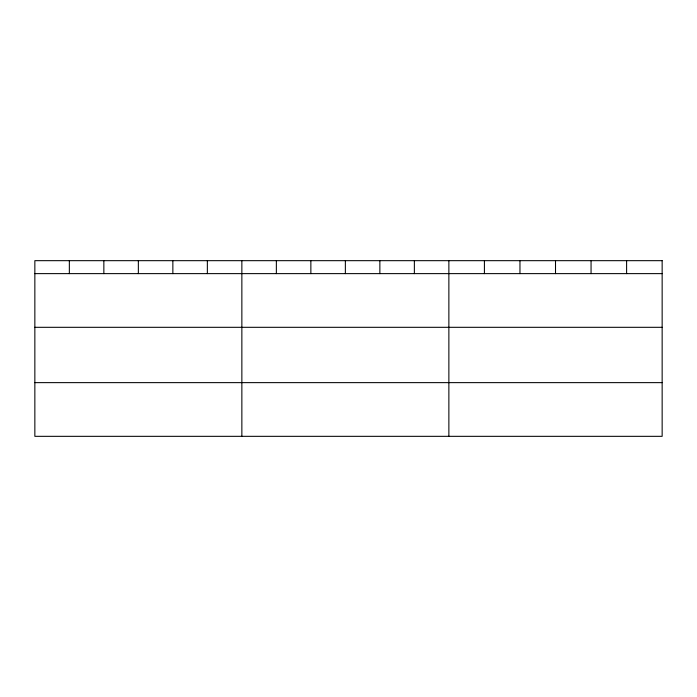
<?xml version="1.0" encoding="UTF-8"?>
<svg xmlns="http://www.w3.org/2000/svg" width="697" height="697" viewBox="0 0 697 697"><rect width="100%" height="100%" fill="white"/><g stroke="black" fill="none" stroke-linecap="round" stroke-linejoin="round"><path stroke-width="1.05" d="M34.85 273.625L662.15 273.625M34.85 327.311L662.15 327.311M34.85 382.636L662.15 382.636M626.603 260.669L626.603 273.625M591.056 260.669L591.056 273.625M555.509 260.669L555.509 273.625M519.962 260.669L519.962 273.625M484.415 260.669L484.415 273.625M448.868 260.669L448.868 436.331M414.367 260.669L414.367 273.625M379.865 260.669L379.865 273.625M345.363 260.669L345.363 273.625M310.862 260.669L310.862 273.625M276.361 260.669L276.361 273.625M241.859 260.669L241.859 436.331M207.357 260.669L207.357 273.625M172.856 260.669L172.856 273.625M138.355 260.669L138.355 273.625M103.853 260.669L103.853 273.625M69.351 260.669L69.351 273.625M662.15 260.669L34.85 260.669L34.85 436.331L662.15 436.331L662.15 260.669"/></g></svg>
